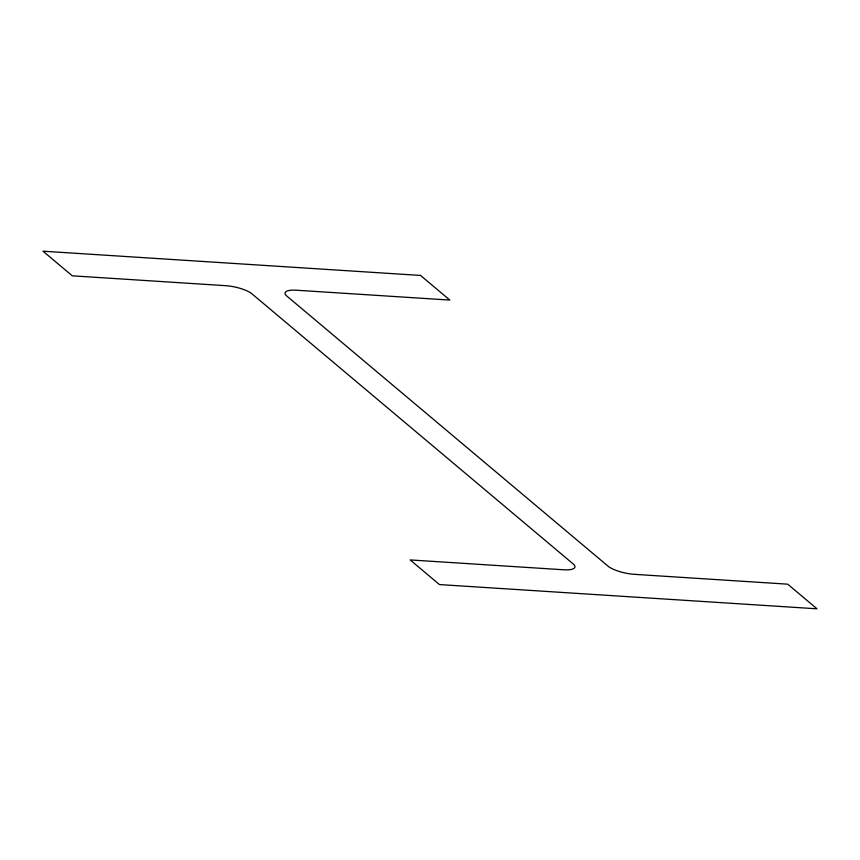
<?xml version="1.0" encoding="UTF-8"?>
<svg xmlns="http://www.w3.org/2000/svg" width="860" height="860" viewBox="0 0 860 860"><rect width="100%" height="100%" fill="white"/><g stroke="black" fill="none" stroke-linecap="round" stroke-linejoin="round"><path stroke-width="1.29" d="M420.54 275.437L43 251.195L72.294 275.823L225.728 285.681A20.221 5.773 12.6 0 1 252.034 293.894L573.093 563.87A20.221 5.773 12.6 0 1 563.601 569.782L410.156 559.924L439.46 584.563L817 608.805L787.706 584.176L634.271 574.319A20.221 5.773 12.6 0 1 607.966 566.106L286.907 296.13A20.221 5.773 12.6 0 1 296.399 290.218L449.844 300.075L420.54 275.437"/></g></svg>
